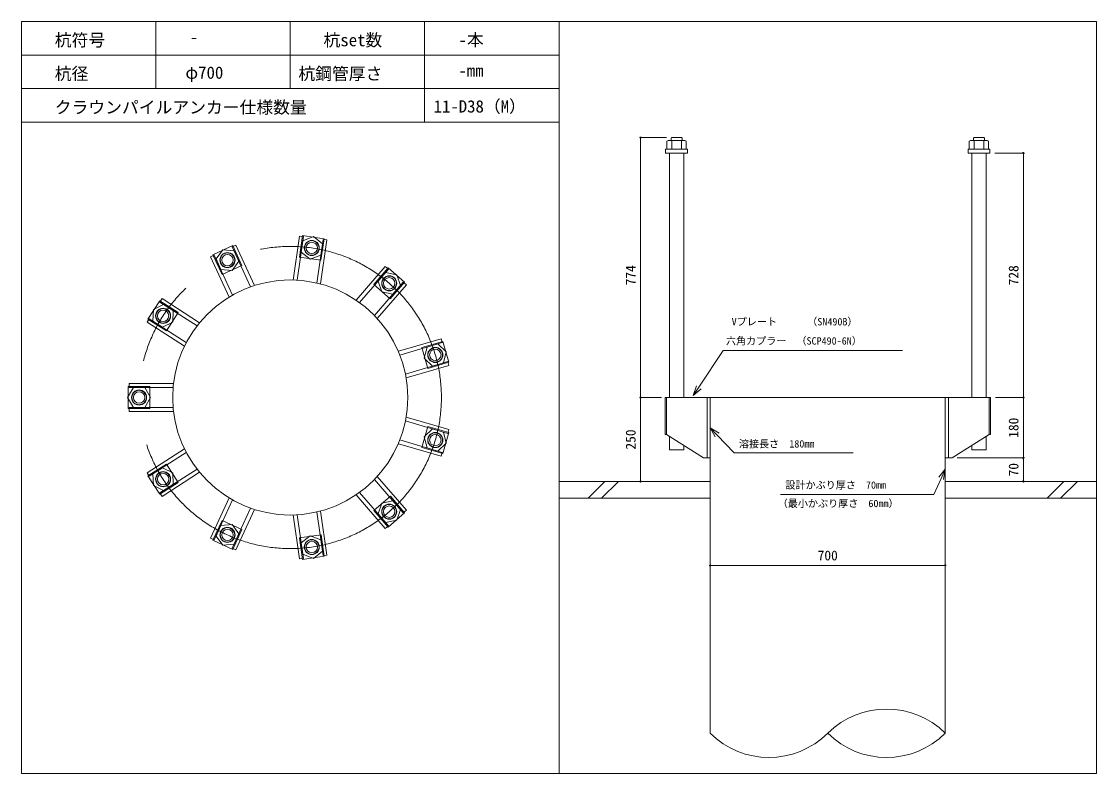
# Model space of a CAD drawing. Units: millimetres, scale not verified. Extents: x -20553 to 20553, y -9578 to 9578.
# Drawn here: x -6818 to -3618, y 4998 to 7238 of the extents above; entities that cross this region are included whole.
import ezdxf
from ezdxf.enums import TextEntityAlignment as Align

# ---------------------------------------------------------------- set-up
doc = ezdxf.new("R2010")
doc.units = ezdxf.units.MM
doc.header["$LTSCALE"] = 20
doc.linetypes.add('USER1', pattern=[101.6, 63.5, -12.7, 12.7, -12.7])
for name, color, linetype, lineweight in [('0-0_0', 7, 'Continuous', 15), ('0-1_01_KUI', 5, 'Continuous', 18), ('0-3_22_部品', 7, 'Continuous', 15), ('0-4_09_SUNPO', 7, 'Continuous', 18), ('0-5_07_CENTER', 1, 'USER1', 18), ('0-6_02_KANAMONO', 6, 'Continuous', 18), ('0-7_10_WAKU', 4, 'Continuous', 18), ('0-9_03_ANCHOR', 4, 'Continuous', 18)]:
    doc.layers.add(name, color=color, linetype=linetype, lineweight=lineweight)
doc.styles.add('ＭＳ ゴシック', font='')
doc.styles.get('ＭＳ ゴシック').set_extended_font_data('MS Gothic')

# ---------------------------------------------------------------- blocks, each defined once
blk = doc.blocks.new('_DotSmall')
at = {"layer": '0-0_0'}
blk.add_line((0.0625, 0), (-0.0625, 0), dxfattribs=at)
blk.add_circle((0, 0), 0.0625, dxfattribs=at)
blk = doc.blocks.new('_Open30')
at = {"layer": '0-3_22_部品'}
blk.add_line((0, 0), (-1, 0), dxfattribs=at)
blk.add_lwpolyline([(-1, 0.2679), (0, 0), (-1, -0.2679)], dxfattribs=at)

msp = doc.modelspace()

# ---------------------------------------------------------------- linework, layer by layer
at = {"layer": '0-1_01_KUI'}
for p, q in [((-4767.67, 6117.67), (-4067.67, 6117.67)), ((-4767.67, 6117.67), (-4767.67, 5117.67)), ((-4067.67, 6117.67), (-4067.67, 5117.67))]:
    msp.add_line(p, q, dxfattribs=at)
at = {"layer": '0-1_01_KUI', "color": 2}
for p, q in [((-5217.67, 5867.67), (-4767.67, 5867.67)), ((-3617.67, 5867.67), (-4067.67, 5867.67)), ((-5217.67, 5817.67), (-4767.67, 5817.67)), ((-3617.67, 5817.67), (-4067.67, 5817.67))]:
    msp.add_line(p, q, dxfattribs=at)
at = {"layer": '0-1_01_KUI', "color": 4}
for p, q in [((-5081.12, 5867.67), (-5131.12, 5817.67)), ((-5040.96, 5867.67), (-5090.96, 5817.67)), ((-3714.62, 5867.67), (-3764.62, 5817.67)), ((-3674.47, 5867.67), (-3724.47, 5817.67))]:
    msp.add_line(p, q, dxfattribs=at)
at = {"layer": '0-1_01_KUI'}
msp.add_circle((-6017.67, 6117.67), 350, dxfattribs=at)
for centre, start, end in [((-4242.67, 4941.2), 45.24057, 134.75945), ((-4592.67, 5294.15), 225.2406, 314.75942), ((-4242.67, 5294.15), 225.24055, 314.75943)]:
    msp.add_arc(centre, 248.53, start, end, dxfattribs=at)
at = {"layer": '0-4_09_SUNPO', "color": 3}
for p, q in [((-4897.3, 6891.67), (-4974.94, 6891.67)), ((-4974.94, 6117.67), (-4974.94, 6891.67)), ((-3920.17, 6845.67), (-3835.14, 6845.67)), ((-3835.14, 6117.67), (-3835.14, 6845.67)), ((-4912.67, 6117.67), (-4974.94, 6117.67)), ((-4916.74, 6117.67), (-4974.94, 6117.67)), ((-4974.94, 5867.67), (-4974.94, 6117.67)), ((-3918.61, 6117.67), (-3835.14, 6117.67)), ((-3918.61, 6117.67), (-3835.14, 6117.67)), ((-3835.14, 5937.67), (-3835.14, 6117.67)), ((-4032.67, 5937.67), (-3835.14, 5937.67)), ((-4032.67, 5937.67), (-3835.14, 5937.67)), ((-3835.14, 5867.67), (-3835.14, 5937.67)), ((-4782.67, 5867.67), (-4974.94, 5867.67)), ((-4052.67, 5867.67), (-3835.14, 5867.67)), ((-4767.67, 5632.67), (-4767.67, 5617.67)), ((-4067.67, 5632.67), (-4067.67, 5617.67)), ((-4067.67, 5617.67), (-4767.67, 5617.67))]:
    msp.add_line(p, q, dxfattribs=at)
for points in [[(-4801.55, 6148.37), (-4729.13, 6257.29), (-4194.86, 6257.29)], [(-4746.98, 6005.95), (-4696.35, 5952.77), (-4341.91, 5952.77)], [(-4080.13, 5876.68), (-4101.86, 5829.07), (-4558.76, 5829.07)]]:
    msp.add_lwpolyline(points, dxfattribs=at)
at = {"layer": '0-5_07_CENTER'}
msp.add_circle((-6017.67, 6117.67), 450, dxfattribs=at)
at = {"layer": '0-6_02_KANAMONO'}
for p, q in [((-5990.44, 6598.69), (-6009.29, 6467.57)), ((-5978.56, 6596.99), (-5997.24, 6467.08)), ((-5978.56, 6596.99), (-5990.44, 6598.69)), ((-6190.24, 6566.55), (-6179.32, 6571.54)), ((-6190.24, 6566.55), (-6135.72, 6447.17)), ((-6179.32, 6571.54), (-6124.29, 6451.04)), ((-5920.16, 6588.59), (-5938.84, 6458.68)), ((-5908.28, 6586.88), (-5927.14, 6455.76)), ((-5920.16, 6588.59), (-5908.28, 6586.88)), ((-6243.91, 6542.04), (-6254.82, 6537.06)), ((-6254.82, 6537.06), (-6199.79, 6416.56)), ((-6243.91, 6542.04), (-6189.39, 6422.66)), ((-5734.7, 6507.61), (-5821.45, 6407.5)), ((-5725.63, 6499.75), (-5811.58, 6400.56)), ((-5725.63, 6499.75), (-5734.7, 6507.61)), ((-5681.05, 6461.11), (-5766.99, 6361.93)), ((-5671.98, 6453.26), (-5758.73, 6353.14)), ((-5681.05, 6461.11), (-5671.98, 6453.26)), ((-6405.53, 6402), (-6399.04, 6412.09)), ((-6405.53, 6402), (-6295.12, 6331.04)), ((-6399.04, 6412.09), (-6287.6, 6340.47)), ((-6437.42, 6352.36), (-6443.91, 6342.27)), ((-6443.91, 6342.27), (-6332.47, 6270.65)), ((-6437.42, 6352.36), (-6327.01, 6281.41)), ((-5568.81, 6292.72), (-5695.91, 6255.4)), ((-5565.43, 6281.21), (-5691.36, 6244.23)), ((-5565.43, 6281.21), (-5568.81, 6292.72)), ((-5548.81, 6224.6), (-5674.73, 6187.62)), ((-5545.42, 6213.09), (-5672.53, 6175.77)), ((-5548.81, 6224.6), (-5545.42, 6213.09)), ((-6497.67, 6159.17), (-6365.2, 6159.17)), ((-6497.67, 6147.17), (-6497.67, 6159.17)), ((-6497.67, 6147.17), (-6366.43, 6147.17)), ((-4901.74, 6117.67), (-4897.67, 6117.67)), ((-4901.74, 6117.67), (-4901.74, 6007.67)), ((-4897.67, 6117.67), (-4767.67, 6117.67)), ((-4897.67, 6117.67), (-4897.67, 6007.67)), ((-4767.67, 6117.67), (-4767.67, 5937.67)), ((-4767.67, 6117.67), (-4767.67, 5937.67)), ((-3937.67, 6117.67), (-4067.67, 6117.67)), ((-4067.67, 6117.67), (-4067.67, 5937.67)), ((-4067.67, 6117.67), (-4067.67, 5937.67)), ((-3933.61, 6117.67), (-3937.67, 6117.67)), ((-3937.67, 6117.67), (-3937.67, 6007.67)), ((-3933.61, 6117.67), (-3933.61, 6007.67)), ((-6497.67, 6088.17), (-6366.43, 6088.17)), ((-6497.67, 6088.17), (-6497.67, 6076.17)), ((-6497.67, 6076.17), (-6365.2, 6076.17)), ((-5545.42, 6022.26), (-5672.53, 6059.58)), ((-5548.81, 6010.75), (-5674.73, 6047.72)), ((-5548.81, 6010.75), (-5545.42, 6022.26)), ((-5565.43, 5954.14), (-5691.36, 5991.11)), ((-4897.67, 6007.67), (-4901.74, 6007.67)), ((-4787.67, 5937.67), (-4897.67, 6007.67)), ((-4047.67, 5937.67), (-3937.67, 6007.67)), ((-3937.67, 6007.67), (-3933.61, 6007.67)), ((-6443.91, 5893.08), (-6332.47, 5964.7)), ((-6437.42, 5882.98), (-6327.01, 5953.94)), ((-5568.81, 5942.62), (-5695.91, 5979.94)), ((-5565.43, 5954.14), (-5568.81, 5942.62)), ((-4767.67, 5937.67), (-4787.67, 5937.67)), ((-4067.67, 5937.67), (-4047.67, 5937.67)), ((-6437.42, 5882.98), (-6443.91, 5893.08)), ((-6405.53, 5833.35), (-6295.12, 5904.31)), ((-6399.04, 5823.25), (-6287.6, 5894.87)), ((-5681.05, 5774.23), (-5766.99, 5873.42)), ((-5671.98, 5782.09), (-5758.73, 5882.2)), ((-6405.53, 5833.35), (-6399.04, 5823.25)), ((-5734.7, 5727.74), (-5821.45, 5827.85)), ((-5725.63, 5735.6), (-5811.58, 5834.78)), ((-6254.82, 5698.29), (-6199.79, 5818.79)), ((-6243.91, 5693.3), (-6189.39, 5812.69)), ((-6190.24, 5668.8), (-6135.72, 5788.18)), ((-6179.32, 5663.81), (-6124.29, 5784.31)), ((-5990.44, 5636.65), (-6009.29, 5767.77)), ((-5978.56, 5638.36), (-5997.24, 5768.27)), ((-5920.16, 5646.76), (-5938.84, 5776.67)), ((-5908.28, 5648.47), (-5927.14, 5779.59)), ((-5681.05, 5774.23), (-5671.98, 5782.09)), ((-5725.63, 5735.6), (-5734.7, 5727.74)), ((-6243.91, 5693.3), (-6254.82, 5698.29)), ((-6190.24, 5668.8), (-6179.32, 5663.81)), ((-5978.56, 5638.36), (-5990.44, 5636.65)), ((-5920.16, 5646.76), (-5908.28, 5648.47))]:
    msp.add_line(p, q, dxfattribs=at)
for points in [[(-5985.26, 6550.43), (-5958.48, 6529.38), (-5926.86, 6542.04), (-5922.01, 6575.75), (-5948.78, 6596.81), (-5980.41, 6584.15)], [(-6224.37, 6499.26), (-6190.46, 6496.02), (-6170.7, 6523.77), (-6184.85, 6554.76), (-6218.76, 6557.99), (-6238.52, 6530.25)], [(-5756.43, 6464.21), (-5745.29, 6432.02), (-5711.84, 6425.57), (-5689.54, 6451.31), (-5700.68, 6483.5), (-5734.13, 6489.95)], [(-6397.86, 6326.94), (-6367.58, 6342.55), (-6365.96, 6376.57), (-6394.62, 6394.99), (-6424.89, 6379.38), (-6426.51, 6345.35)], [(-5610.55, 6267.96), (-5618.59, 6234.86), (-5593.93, 6211.35), (-5561.25, 6220.95), (-5553.22, 6254.05), (-5577.87, 6277.56)], [(-6450.64, 6088.17), (-6433.61, 6117.67), (-6450.64, 6147.17), (-6484.71, 6147.17), (-6501.74, 6117.67), (-6484.71, 6088.17)], [(-4776.67, 6117.67), (-4767.67, 6117.67), (-4767.67, 5937.67), (-4776.67, 5937.67)], [(-4067.67, 6117.67), (-4058.67, 6117.67), (-4058.67, 5937.67), (-4067.67, 5937.67)], [(-5593.93, 6024), (-5618.59, 6000.49), (-5610.55, 5967.39), (-5577.87, 5957.79), (-5553.22, 5981.3), (-5561.25, 6014.4)], [(-6365.96, 5858.78), (-6367.58, 5892.8), (-6397.86, 5908.41), (-6426.51, 5889.99), (-6424.89, 5855.97), (-6394.62, 5840.36)], [(-5711.84, 5809.78), (-5745.29, 5803.33), (-5756.43, 5771.14), (-5734.13, 5745.4), (-5700.68, 5751.84), (-5689.54, 5784.03)], [(-6170.7, 5711.58), (-6190.46, 5739.32), (-6224.37, 5736.09), (-6238.52, 5705.1), (-6218.76, 5677.35), (-6184.85, 5680.59)], [(-5926.86, 5693.31), (-5958.48, 5705.97), (-5985.26, 5684.91), (-5980.41, 5651.2), (-5948.78, 5638.54), (-5922.01, 5659.59)]]:
    msp.add_lwpolyline(points, close=True, dxfattribs=at)
for centre, radius in [((-5953.63, 6563.09), 22.5), ((-5953.68, 6563.1), 21.75), ((-6204.61, 6527.01), 22.5), ((-6204.66, 6526.99), 21.75), ((-5722.99, 6457.76), 22.5), ((-5723.02, 6457.79), 21.75), ((-6396.24, 6360.96), 22.5), ((-6396.26, 6360.92), 21.75), ((-5585.9, 6244.45), 22.5), ((-5585.92, 6244.5), 21.75), ((-6467.67, 6117.67), 22.5), ((-6467.67, 6117.62), 21.75), ((-5585.9, 5990.89), 22.5), ((-5585.89, 5990.94), 21.75), ((-6396.24, 5874.38), 22.5), ((-6396.21, 5874.34), 21.75), ((-5722.99, 5777.59), 22.5), ((-5722.95, 5777.62), 21.75), ((-6204.61, 5708.34), 22.5), ((-6204.56, 5708.32), 21.75), ((-5953.63, 5672.25), 22.5), ((-5953.58, 5672.26), 21.75)]:
    msp.add_circle(centre, radius, dxfattribs=at)
at = {"layer": '0-7_10_WAKU'}
for p, q in [((-6817.67, 7237.67), (-6817.67, 4997.67)), ((-3617.67, 7237.67), (-6817.67, 7237.67)), ((-6417.67, 7137.67), (-6417.67, 7237.67)), ((-6017.67, 7137.67), (-6017.67, 7237.67)), ((-5617.67, 7137.67), (-5617.67, 7237.67)), ((-5217.67, 7237.67), (-5217.67, 4997.67)), ((-3617.67, 7237.67), (-3617.67, 4997.67)), ((-5217.67, 7137.67), (-6817.67, 7137.67)), ((-6417.67, 7037.67), (-6417.67, 7137.67)), ((-6017.67, 7037.67), (-6017.67, 7137.67)), ((-5617.67, 7037.67), (-5617.67, 7137.67)), ((-5217.67, 7037.67), (-6817.67, 7037.67)), ((-5617.67, 6937.67), (-5617.67, 7037.67)), ((-5217.67, 6937.67), (-6817.67, 6937.67)), ((-3617.67, 4997.67), (-6817.67, 4997.67))]:
    msp.add_line(p, q, dxfattribs=at)
at = {"layer": '0-9_03_ANCHOR', "color": 2}
for p, q in [((-4882.3, 6891.67), (-4884.17, 6889.8)), ((-4884.17, 6889.8), (-4884.17, 6883.67)), ((-4853.04, 6891.67), (-4882.3, 6891.67)), ((-3982.3, 6891.67), (-3984.17, 6889.8)), ((-3984.17, 6889.8), (-3984.17, 6883.67)), ((-3953.04, 6891.67), (-3982.3, 6891.67))]:
    msp.add_line(p, q, dxfattribs=at)
at = {"layer": '0-9_03_ANCHOR'}
for p, q in [((-4882.11, 6883.67), (-4882.11, 6857.67)), ((-4853.24, 6883.67), (-4853.24, 6857.67)), ((-3982.11, 6883.67), (-3982.11, 6857.67)), ((-3953.24, 6883.67), (-3953.24, 6857.67))]:
    msp.add_line(p, q, dxfattribs=at)
for points in [[(-4892.67, 6883.67), (-4842.67, 6883.67), (-4838.67, 6881.36), (-4838.67, 6857.67), (-4896.67, 6857.67), (-4896.67, 6881.36)], [(-3992.67, 6883.67), (-3942.67, 6883.67), (-3938.67, 6881.36), (-3938.67, 6857.67), (-3996.67, 6857.67), (-3996.67, 6881.36)], [(-4835.17, 6857.67), (-4835.17, 6845.67), (-4900.17, 6845.67), (-4900.17, 6857.67)], [(-3935.17, 6857.67), (-3935.17, 6845.67), (-4000.17, 6845.67), (-4000.17, 6857.67)], [(-5916.89, 6590.64), (-5926.14, 6526.31), (-5990.48, 6535.56), (-5981.23, 6599.89)], [(-6188.59, 6570.05), (-6161.59, 6510.92), (-6220.72, 6483.92), (-6247.72, 6543.05)], [(-5677.18, 6461.07), (-5719.75, 6411.95), (-5768.87, 6454.51), (-5726.3, 6503.64)], [(-6406.03, 6405.83), (-6351.35, 6370.69), (-6386.49, 6316.01), (-6441.18, 6351.15)], [(-5545.58, 6222.47), (-5607.94, 6204.16), (-5626.26, 6266.53), (-5563.89, 6284.84)], [(-6500.17, 6150.12), (-6435.17, 6150.12), (-6435.17, 6085.12), (-6500.17, 6085.12)], [(-5563.86, 5950.6), (-5626.23, 5968.91), (-5607.91, 6031.28), (-5545.55, 6012.97)], [(-6441.12, 5884.11), (-6386.44, 5919.25), (-6351.3, 5864.57), (-6405.98, 5829.43)], [(-5726.23, 5731.77), (-5768.79, 5780.9), (-5719.67, 5823.46), (-5677.1, 5774.34)], [(-6247.63, 5692.26), (-6220.63, 5751.38), (-6161.5, 5724.38), (-6188.5, 5665.25)], [(-5981.13, 5635.47), (-5990.38, 5699.8), (-5926.04, 5709.06), (-5916.79, 5644.72)]]:
    msp.add_lwpolyline(points, close=True, dxfattribs=at)
at = {"layer": '0-9_03_ANCHOR', "color": 2}
for points in [[(-4853.04, 6891.67), (-4851.17, 6889.8), (-4851.17, 6883.67)], [(-3953.04, 6891.67), (-3951.17, 6889.8), (-3951.17, 6883.67)], [(-4889.18, 6002.27), (-4889.18, 5961.67), (-4846.16, 5961.67), (-4846.16, 5974.89)], [(-3989.18, 5974.89), (-3989.18, 5961.67), (-3946.16, 5961.67), (-3946.16, 6002.27)]]:
    msp.add_lwpolyline(points, dxfattribs=at)
for points in [[(-4889.18, 6845.67), (-4846.16, 6845.67), (-4846.16, 6117.67), (-4889.18, 6117.67)], [(-3989.18, 6845.67), (-3946.16, 6845.67), (-3946.16, 6117.67), (-3989.18, 6117.67)]]:
    msp.add_lwpolyline(points, close=True, dxfattribs=at)
at = {"layer": '0-9_03_ANCHOR'}
for centre in [(-5953.68, 6563.1), (-6204.66, 6526.99), (-5723.02, 6457.79), (-6396.26, 6360.92), (-5585.92, 6244.5), (-6467.67, 6117.62), (-5585.89, 5990.94), (-6396.21, 5874.34), (-5722.95, 5777.62), (-6204.56, 5708.32), (-5953.58, 5672.26)]:
    msp.add_circle(centre, 17, dxfattribs=at)

# ---------------------------------------------------------------- block references
at = {"layer": '0-4_09_SUNPO', "xscale": 30, "yscale": 30}
for name, p, rotation in [('_DotSmall', (-4974.94, 6891.67), 90), ('_DotSmall', (-3835.14, 6845.67), 90), ('_Open30', (-4818.16, 6123.39), 236.38292), ('_DotSmall', (-4974.94, 6117.67), 270), ('_DotSmall', (-4974.94, 6117.67), 90), ('_DotSmall', (-3835.14, 6117.67), 270), ('_DotSmall', (-3835.14, 6117.67), 90), ('_Open30', (-4767.67, 6027.67), 133.59929), ('_DotSmall', (-3835.14, 5937.67), 270), ('_DotSmall', (-3835.14, 5937.67), 90), ('_Open30', (-4067.67, 5903.97), 65.4645), ('_DotSmall', (-4974.94, 5867.67), 270), ('_DotSmall', (-3835.14, 5867.67), 270), ('_DotSmall', (-4767.67, 5617.67), 180)]:
    msp.add_blockref(name, p, dxfattribs=dict(at, rotation=rotation))
msp.add_blockref('_DotSmall', (-4067.67, 5617.67), dxfattribs=at)

# ---------------------------------------------------------------- texts
at = {"layer": '0-4_09_SUNPO', "style": 'ＭＳ ゴシック'}
for s, height, p in [('杭符号', 36.66, (-6718.64, 7152.94)), ('杭set数', 36.66, (-5918.64, 7152.94)), ('-本', 36.66, (-5516.94, 7153.79)), ('-', 36.66, (-6316.94, 7162.03)), ('杭径', 36.66, (-6718.64, 7052.94)), ('杭鋼管厚さ', 36.66, (-5993.55, 7052.94)), ('φ700', 36.66, (-6329.72, 7056.06)), ('-mm', 36.66, (-5516.94, 7062.03)), ('11-D38（M）', 36.66, (-5590.89, 6955.49)), ('クラウンパイルアンカー仕様数量', 36.66, (-6718.64, 6952.65)), (' Vプレート\u3000\u3000\u3000（SN490B）', 21.99, (-4718.61, 6325.81)), ('六角カプラー\u3000（SCP490-6N）', 21.99, (-4720.82, 6268.65)), ('溶接長さ\u3000180mm', 21.99, (-4682.08, 5962.04)), (' 設計かぶり厚さ\u300070mm', 21.99, (-4558.76, 5839.29)), ('（最小かぶり厚さ\u300060mm）', 21.99, (-4566.6, 5784.52)), ('700', 29.33, (-4447.67, 5623.67))]:
    msp.add_text(s, height=height, dxfattribs=at).set_placement(p, align=Align.BOTTOM_LEFT)
for s, p in [('774', (-4980.94, 6451.67)), ('728', (-3841.14, 6451.67)), ('180', (-3841.14, 5997.67)), ('250', (-4980.94, 5962.67)), ('70', (-3841.14, 5882.67))]:
    msp.add_text(s, height=29.33, rotation=90, dxfattribs=at).set_placement(p, align=Align.BOTTOM_LEFT)

doc.saveas('drawing.dxf')
